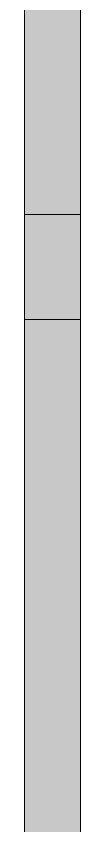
# Model space of a CAD drawing. Header units: metres. Extents: x -5 to 264, y -2 to 18.
# Drawn here: x 3.079 to 3.121, y 12.744 to 13.366 of the extents above; entities that cross this region are included whole.
import ezdxf

# ---------------------------------------------------------------- set-up
doc = ezdxf.new("R2010")
doc.units = ezdxf.units.M
doc.layers.add('S-BEAM', color=7, linetype='Continuous', lineweight=5)
doc.layers.add('S-BEAM-3', color=7, linetype='Continuous', lineweight=15)
doc.layers.add('S-BEAM-1', color=7, linetype='Continuous', lineweight=5, true_color=0xe9e9e9)
doc.layers.add('S-BEAM-2', color=7, linetype='Continuous', lineweight=5, true_color=0xaeaeae)

# ---------------------------------------------------------------- blocks, each defined once
blk = doc.blocks.new('MK_JOIST_R01 - MK_JOIST_36_-V55-CORTE A_A')
at = {"layer": 'S-BEAM-1'}
for points in [[(3.12149, 13.21357), (3.12149, 13.5676), (3.07851, 13.5676), (3.07851, 13.21357)], [(3.07851, 12.185), (3.12149, 12.185), (3.12149, 13.13281), (3.07851, 13.13281), (3.07851, 12.21786)]]:
    blk.add_hatch(color=256, dxfattribs=at).paths.add_polyline_path(points)
at = {"layer": 'S-BEAM-2'}
blk.add_hatch(color=256, dxfattribs=at).paths.add_polyline_path([(3.12149, 13.13281), (3.12149, 13.21357), (3.07851, 13.21357), (3.07851, 13.13281)])
at = {"layer": 'S-BEAM'}
for p, q in [((3.07851, 13.21357), (3.07851, 13.56809)), ((3.12149, 13.56809), (3.12149, 13.21357)), ((3.07851, 12.185), (3.07851, 13.13281)), ((3.12149, 13.13281), (3.12149, 12.185))]:
    blk.add_line(p, q, dxfattribs=at)
at = {"layer": 'S-BEAM-3'}
for p, q in [((3.07851, 13.21357), (3.07851, 13.13281)), ((3.12149, 13.21357), (3.07851, 13.21357)), ((3.12149, 13.13281), (3.12149, 13.21357)), ((3.07851, 13.13281), (3.12149, 13.13281))]:
    blk.add_line(p, q, dxfattribs=at)

msp = doc.modelspace()

# ---------------------------------------------------------------- block references
at = {"layer": 'S-BEAM'}
msp.add_blockref('MK_JOIST_R01 - MK_JOIST_36_-V55-CORTE A_A', (0, 0), dxfattribs=at)

doc.saveas('drawing.dxf')
